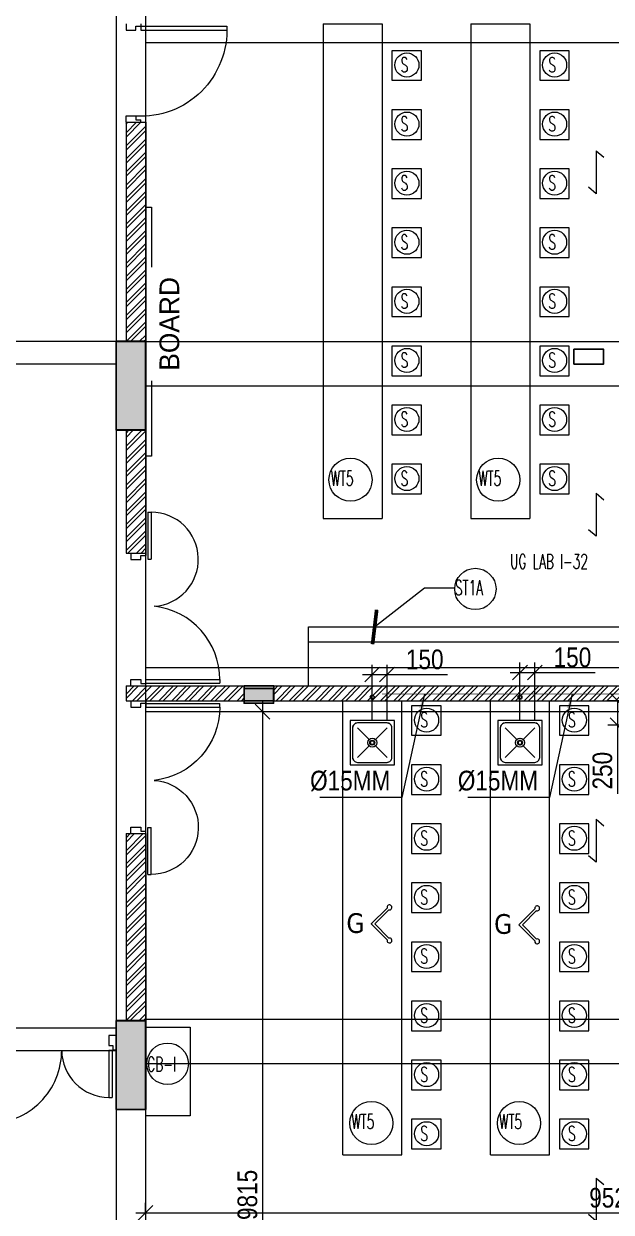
# Model space of a CAD drawing. Header units: inches. Extents: x 5899882 to 5988838, y -468923 to -96891.
# Drawn here: x 5968994 to 5974960, y -309140 to -297071 of the extents above; entities that cross this region are included whole.
import ezdxf

# ---------------------------------------------------------------- set-up
doc = ezdxf.new("R2010")
doc.units = ezdxf.units.IN
doc.header["$MEASUREMENT"] = 0
doc.linetypes.add('1', pattern=[0])
doc.linetypes.add('CONTINOUS', pattern=[0])
doc.layers.get('Defpoints').update_dxf_attribs({"color": 8})
for name, color, linetype in [('0- SLC ARCH LAYOUT', 7, 'Continuous'), ('0- SLC DIMENSION', 7, 'Continuous'), ('0-SLC RCC 2ND. FLOOR', 7, 'Continuous'), ('0-SLC-40 MM Waste water pipe', 3, 'Continuous'), ('0-SLC-DOMESTIC LINE', 5, 'DOMESTIC_LINE'), ('0-SLC-DRAINAGE LINE FOR ETP', 1, 'CONTINOUS'), ('0-SLC-Toilet fixture', 5, 'Continuous')]:
    doc.layers.add(name, color=color, linetype=linetype)
for name, color, linetype, lineweight in [('ARCL-BOARD', 8, 'Continuous', 9), ('ARCL-HATCH-B', 8, 'Continuous', 5), ('ARLC-COL', 8, 'Continuous', 30), ('ARLC-DIM1', 8, 'Continuous', 5), ('ARLC-DIMF', 8, 'Continuous', 5), ('ARLC-DOOR-W', 8, 'Continuous', 5), ('ARLC-FUR (NOMN)', 8, 'Continuous', 9), ('ARLC-FURN', 8, 'Continuous', 9), ('ARLC-GAS BURNER', 8, 'Continuous', 5), ('ARLC-HATCH-C', 8, 'Continuous', 5), ('ARLC-SINK', 8, 'Continuous', 9), ('ARLC-TEXT0', 8, 'Continuous', 20), ('ARLC-WALL', 8, 'Continuous', 15)]:
    doc.layers.add(name, color=color, linetype=linetype, lineweight=lineweight)
doc.styles.add('ARAIL', font='arial.ttf')
doc.styles.add('ARIAL', font='tahoma.ttf')
doc.styles.add('RS', font='simplex8.shx', dxfattribs={"width": 0.6, "height": 150})
doc.styles.get("Standard").update_dxf_attribs({"font": 'arial.ttf'})
doc.styles.add('swati', font='GOTHIC.TTF')
doc.styles.add('swis cn bt', font='swissc.ttf')
doc.linetypes.add('DOMESTIC_LINE', pattern='A,0.5,-0.2,["DWS",ARIAL,S=0.1,R=0,X=-0.1,Y=-0.05],-0.25', length=0.95)
doc.dimstyles.new('dim-100', dxfattribs={"dimscale": 100, "dimtxt": 1.5, "dimasz": 1.2, "dimexe": 1.5, "dimexo": 1.5, "dimgap": 0.4, "dimtad": 0, "dimdec": 0, "dimdsep": 46, "dimtxsty": 'ARAIL', "dimblk": 'ARCHTICK', "dimcen": 2.5, "dimdle": 1.5, "dimclrd": 1, "dimclre": 252, "dimclrt": 4, "dimadec": 1, "dimazin": 0, "dimtfac": 1, "dimtdec": 0, "dimtmove": 2, "dimatfit": 3, "dimldrblk": 'ARCHTICK', "dimfxl": 1, "dimarcsym": 0})
doc.dimstyles.new('SLC', dxfattribs={"dimtxt": 200, "dimasz": 150, "dimexe": 100, "dimexo": 0, "dimgap": 50, "dimtad": 1, "dimdec": 0, "dimrnd": 5, "dimzin": 1, "dimdsep": 46, "dimtxsty": 'swis cn bt', "dimblk": 'OBLIQUE', "dimcen": 60, "dimdle": 100, "dimclrd": 256, "dimclre": 256, "dimclrt": 256, "dimazin": 0, "dimtfac": 1, "dimtdec": 0, "dimtofl": 0, "dimtmove": 0, "dimatfit": 3, "dimfxl": 0.18, "dimtolj": 1, "dimtzin": 0, "dimarcsym": 0})
pattern_1 = [(45, (-5806111.7, 109613.3), (-66.2912607, 66.2912607), []), (45, (-5806067.505, 109613.3), (-66.2912607, 66.2912607), [])]

# ---------------------------------------------------------------- blocks, each defined once
blk = doc.blocks.new('srt')
at = {"layer": 'ARCL-BOARD'}
blk.add_lwpolyline([(5996549, -124342), (5996491, -124342), (5996491, -121814), (5996549, -121814)], close=True, dxfattribs=at)
at = {"layer": 'ARCL-BOARD', "ltscale": 350, "insert": (5996732, -123000), "char_height": 200, "attachment_point": 5, "rotation": 90, "style": 'swati', "bg_fill": 2}
blk.add_mtext('BOARD', dxfattribs=at)
blk = doc.blocks.new('SINK1')
at = {"color": 0}
for p, q in [((5972703, -133859), (5972821, -133977)), ((5972885, -133977), (5973003, -133859)), ((5972703, -134159), (5972821, -134041)), ((5972885, -134041), (5973003, -134159))]:
    blk.add_line(p, q, dxfattribs=at)
blk.add_lwpolyline([(5973078, -134234), (5973078, -133784), (5972628, -133784), (5972628, -134234)], close=True, dxfattribs=at)
blk.add_lwpolyline([(5973053, -134159), (5973053, -133859, 0.414214), (5973003, -133809), (5972703, -133809, 0.414214), (5972653, -133859), (5972653, -134159, 0.414214), (5972703, -134209), (5973003, -134209, 0.414214)], format="xyb", close=True, dxfattribs=at)
for radius in [45, 25]:
    blk.add_circle((5972853, -134009), radius, dxfattribs=at)
blk = doc.blocks.new('GAS')
at = {"layer": 'ARLC-GAS BURNER'}
for points in [[(5808683, -109247), (5808674, -109238), (5808836, -109077)], [(5808854, -109382), (5808710, -109238), (5808854, -109094)], [(5808683, -109229), (5808674, -109238), (5808836, -109400)]]:
    blk.add_lwpolyline(points, dxfattribs=at)
for centre, start, end in [((5808860, -109070), 255, 195), ((5808860, -109406), 165, 105)]:
    blk.add_arc(centre, 25, start, end, dxfattribs=at)
at = {"layer": 'ARLC-GAS BURNER', "insert": (5808514, -109231), "char_height": 200, "attachment_point": 5, "style": 'ARIAL'}
blk.add_mtext('\\A1;G', dxfattribs=at)
blk = doc.blocks.new('ttgdh')
at = {"layer": 'ARLC-DOOR-W', "ltscale": 0.1}
for p, q in [((5915688, -148734), (5915763, -148734)), ((5915688, -148734), (5915688, -148884)), ((5917038, -148734), (5916963, -148734)), ((5917038, -148884), (5917038, -148734)), ((5915688, -148884), (5915723, -148884)), ((5915728, -148884), (5915728, -149625)), ((5915728, -148884), (5915763, -148884)), ((5915763, -148884), (5915763, -149625)), ((5916963, -148884), (5916963, -149362)), ((5916963, -148884), (5916998, -148884)), ((5916998, -148884), (5916998, -149362)), ((5917038, -148884), (5917003, -148884)), ((5916963, -149362), (5916998, -149362)), ((5915763, -149625), (5915728, -149625))]:
    blk.add_line(p, q, dxfattribs=at)
at = {"layer": 'ARLC-DOOR-W'}
blk.add_line((5916998, -148884), (5916998, -149362), dxfattribs=at)
at = {"layer": 'ARLC-DOOR-W', "ltscale": 0.1}
for points in [[(5915763, -148734), (5915763, -148834), (5915723, -148834), (5915723, -148884)], [(5916963, -148734), (5916963, -148834), (5917003, -148834), (5917003, -148884)]]:
    blk.add_lwpolyline(points, dxfattribs=at)
at = {"layer": 'ARLC-DOOR-W'}
for centre, radius, start, end in [((5915743, -148884), 742, 269.899, 0), ((5916963, -148884), 478, 180, 270)]:
    blk.add_arc(centre, radius, start, end, dxfattribs=at)
blk = doc.blocks.new('jjuj')
at = {"layer": 'ARLC-DOOR-W', "ltscale": 0.1}
for p, q in [((5733136, -29654), (5733136, -29679)), ((5733286, -29654), (5733286, -29719))]:
    blk.add_line(p, q, dxfattribs=at)
blk.add_lwpolyline([(5733286, -29719), (5733186, -29719), (5733186, -29679), (5733136, -29679)], dxfattribs=at)
blk = doc.blocks.new('A$7E4912E2D38381')
at = {"layer": 'ARLC-DOOR-W', "ltscale": 0.1}
for p, q in [((171, 1764), (171, 1286)), ((171, 1764), (206, 1764)), ((206, 1764), (206, 1286)), ((171, 1286), (206, 1286)), ((902, 64), (902, 29))]:
    blk.add_line(p, q, dxfattribs=at)
at = {"layer": 'ARLC-DOOR-W'}
for p, q in [((152, 64), (902, 64)), ((152, 29), (152, 64)), ((152, 29), (902, 29))]:
    blk.add_line(p, q, dxfattribs=at)
at = {"layer": 'ARLC-DOOR-W', "ltscale": 0.1}
for centre, radius, start, end in [((206, 1286), 478, 273.5633, 90), ((152, 64), 750, 0, 83.5441)]:
    blk.add_arc(centre, radius, start, end, dxfattribs=at)
at = {"xscale": -1}
blk.add_blockref('jjuj', (5733286, 31004), dxfattribs=at)
at = {"rotation": 180}
blk.add_blockref('jjuj', (5733286, -29654), dxfattribs=at)
blk = doc.blocks.new('gfhmk')
at = {"layer": 'ARLC-DOOR-W', "ltscale": 0.1}
for p, q in [((5733137, -36568), (5732263, -36568)), ((5733137, -36568), (5733137, -36608)), ((5733137, -36608), (5732262, -36608))]:
    blk.add_line(p, q, dxfattribs=at)
blk.add_arc((5733137, -36608), 875, 177.3797, 273.233, dxfattribs=at)
blk = doc.blocks.new('A$7E4912E35331F1')
at = {"xscale": -1}
for name, p in [('jjuj', (5733286, 30654)), ('gfhmk', (5733286, 37543))]:
    blk.add_blockref(name, p, dxfattribs=at)
at = {"rotation": 180}
blk.add_blockref('jjuj', (5733286, -29654), dxfattribs=at)
blk = doc.blocks.new('_ArchTick')
at = {"color": 0, "linetype": 'ByBlock', "const_width": 0.15}
blk.add_lwpolyline([(-0.5, -0.5), (0.5, 0.5)], dxfattribs=at)
blk = doc.blocks.new('GYS')
for p, q in [((6635556, -325052), (6635556, -325488)), ((6635556, -325052), (6635635, -325117)), ((6635556, -325488), (6635477, -325423))]:
    blk.add_line(p, q)
blk = doc.blocks.new('A$C4AE13D6C')
at = {"layer": 'ARLC-COL', "color": 7}
for points in [[(-1311, -18392), (-1011, -18392), (-1011, -18542), (-1311, -18542)], [(-4661, -21837), (-4361, -21837), (-4361, -21987), (-4661, -21987)]]:
    blk.add_lwpolyline(points, close=True, dxfattribs=at)
blk = doc.blocks.new('A$C77C3199A')
at = {"layer": 'ARLC-HATCH-C', "ltscale": 0.1}
for points in [[(24745, -27150), (24745, -26250), (25045, -26250), (25045, -27150)], [(24745, -34050), (24745, -33150), (25045, -33150), (25045, -34050)]]:
    blk.add_hatch(color=0, dxfattribs=at).paths.add_polyline_path(points)
at = {"layer": 'ARLC-COL', "color": 0}
for points in [[(24745, -26250), (25045, -26250), (25045, -27150), (24745, -27150)], [(24745, -33150), (25045, -33150), (25045, -34050), (24745, -34050)]]:
    blk.add_lwpolyline(points, close=True, dxfattribs=at)
at = {"layer": 'ARLC-WALL', "color": 30}
for p, q in [((24745, -20250), (24745, -26250)), ((25045, -20250), (25045, -26250)), ((25045, -23215), (34565, -23215)), ((24745, -26250), (21945, -26250)), ((25045, -26250), (34045, -26250)), ((24745, -26480), (21945, -26480)), ((25045, -26700), (34045, -26700)), ((24745, -27150), (24745, -33150)), ((25045, -27150), (25045, -33150)), ((25045, -29560), (34565, -29560)), ((25045, -30010), (34565, -30010)), ((34045, -33135), (25045, -33135)), ((21945, -33220), (24745, -33220)), ((21945, -33450), (24745, -33450)), ((34045, -33585), (25045, -33585)), ((24745, -34050), (24745, -39825)), ((25045, -34050), (25045, -39825))]:
    blk.add_line(p, q, dxfattribs=at)
at = {"layer": 'ARLC-WALL', "color": 30, "ltscale": 0.1}
for p, q in [((25045, -32387.5), (25045, -33150)), ((25045, -34050), (25045, -38475))]:
    blk.add_line(p, q, dxfattribs=at)
at = {"color": 8, "lineweight": 18}
blk.add_blockref('A$C4AE13D6C', (30706.3, -7938), dxfattribs=at)
at = {"color": 0}
for p in [(-6605935, 300737.8), (-6605935, 297259.3), (-6605935, 293948.8), (-6605935, 290304.8)]:
    blk.add_blockref('GYS', p, dxfattribs=at)
blk = doc.blocks.new('_OBLIQUE')
at = {"color": 0, "linetype": 'ByBlock'}
blk.add_line((-0.5, -0.5), (0.5, 0.5), dxfattribs=at)
blk = doc.blocks.new('*D262')
at = {"layer": '0- SLC DIMENSION', "lineweight": -2, "transparency": 16777216}
for p, q in [((5975233, -303945), (5974924, -303945)), ((5975024, -303945), (5975024, -304295)), ((5975233, -304195), (5974924, -304195)), ((5975024, -304195), (5975024, -304892))]:
    blk.add_line(p, q, dxfattribs=at)
at = {"layer": 'Defpoints', "color": 0, "transparency": 16777216}
for p in [(5975024, -303945), (5975233, -303945), (5975233, -304195)]:
    blk.add_point(p, dxfattribs=at)
at = {"layer": '0- SLC DIMENSION', "lineweight": -2, "transparency": 16777216, "xscale": 150, "yscale": 150, "zscale": 150}
for p, rotation in [((5975024, -303945), 90), ((5975024, -304195), 270)]:
    blk.add_blockref('_OBLIQUE', p, dxfattribs=dict(at, rotation=rotation))
at = {"layer": '0- SLC DIMENSION', "transparency": 16777216, "insert": (5974871, -304656), "char_height": 200, "attachment_point": 5, "rotation": 90, "style": 'swis cn bt'}
blk.add_mtext('\\A1;250', dxfattribs=at)
blk = doc.blocks.new('*D535')
at = {"layer": '0- SLC DIMENSION', "lineweight": -2, "transparency": 16777216}
for p, q in [((5972533, -304141), (5972533, -303580)), ((5972683, -304147), (5972683, -303580)), ((5972433, -303680), (5972683, -303680)), ((5972683, -303680), (5973298, -303680))]:
    blk.add_line(p, q, dxfattribs=at)
at = {"layer": 'Defpoints', "color": 0, "transparency": 16777216}
for p in [(5972683, -303680), (5972533, -304141), (5972683, -304147)]:
    blk.add_point(p, dxfattribs=at)
at = {"layer": '0- SLC DIMENSION', "lineweight": -2, "transparency": 16777216, "xscale": 150, "yscale": 150, "zscale": 150, "rotation": 180}
blk.add_blockref('_OBLIQUE', (5972533, -303680), dxfattribs=at)
at = {"layer": '0- SLC DIMENSION', "lineweight": -2, "transparency": 16777216, "xscale": 150, "yscale": 150, "zscale": 150}
blk.add_blockref('_OBLIQUE', (5972683, -303680), dxfattribs=at)
at = {"layer": '0- SLC DIMENSION', "transparency": 16777216, "insert": (5973066, -303527), "char_height": 200, "attachment_point": 5, "style": 'swis cn bt'}
blk.add_mtext('\\A1;150', dxfattribs=at)
blk = doc.blocks.new('*D536')
at = {"layer": '0- SLC DIMENSION', "lineweight": -2, "transparency": 16777216}
for p, q in [((5973933, -303658), (5974183, -303658)), ((5974033, -304147), (5974033, -303558)), ((5974183, -304147), (5974183, -303558)), ((5974183, -303658), (5974798, -303658))]:
    blk.add_line(p, q, dxfattribs=at)
at = {"layer": 'Defpoints', "color": 0, "transparency": 16777216}
for p in [(5974183, -303658), (5974033, -304147), (5974183, -304147)]:
    blk.add_point(p, dxfattribs=at)
at = {"layer": '0- SLC DIMENSION', "lineweight": -2, "transparency": 16777216, "xscale": 150, "yscale": 150, "zscale": 150, "rotation": 180}
blk.add_blockref('_OBLIQUE', (5974033, -303658), dxfattribs=at)
at = {"layer": '0- SLC DIMENSION', "lineweight": -2, "transparency": 16777216, "xscale": 150, "yscale": 150, "zscale": 150}
blk.add_blockref('_OBLIQUE', (5974183, -303658), dxfattribs=at)
at = {"layer": '0- SLC DIMENSION', "transparency": 16777216, "insert": (5974566, -303506), "char_height": 200, "attachment_point": 5, "style": 'swis cn bt'}
blk.add_mtext('\\A1;150', dxfattribs=at)
blk = doc.blocks.new('*D792')
at = {"layer": '0-SLC-DRAINAGE LINE FOR ETP', "lineweight": -2}
for p, q in [((5971418, -303957), (5971418, -313972)), ((5971419, -304057), (5971318, -304057)), ((5971419, -313872), (5971318, -313872))]:
    blk.add_line(p, q, dxfattribs=at)
at = {"layer": 'Defpoints', "color": 0}
for p in [(5971657, -304057), (5971418, -313872), (5971657, -313872)]:
    blk.add_point(p, dxfattribs=at)
at = {"layer": '0-SLC-DRAINAGE LINE FOR ETP', "lineweight": -2, "xscale": 150, "yscale": 150, "zscale": 150}
for p, rotation in [((5971418, -304057), 90), ((5971418, -313872), 270)]:
    blk.add_blockref('_OBLIQUE', p, dxfattribs=dict(at, rotation=rotation))
at = {"layer": '0-SLC-DRAINAGE LINE FOR ETP', "insert": (5971266, -308964), "char_height": 200, "attachment_point": 5, "rotation": 90, "style": 'swis cn bt'}
blk.add_mtext('\\A1;9815', dxfattribs=at)
blk = doc.blocks.new('*D793')
at = {"layer": '0-SLC-DRAINAGE LINE FOR ETP', "lineweight": -2}
for p, q in [((5970231, -309147), (5970231, -309046)), ((5979751, -309147), (5979751, -309046)), ((5970131, -309146), (5979851, -309146))]:
    blk.add_line(p, q, dxfattribs=at)
at = {"layer": 'Defpoints', "color": 0}
for p in [(5979751, -309146), (5970231, -309245), (5979751, -309245)]:
    blk.add_point(p, dxfattribs=at)
at = {"layer": '0-SLC-DRAINAGE LINE FOR ETP', "lineweight": -2, "xscale": 150, "yscale": 150, "zscale": 150, "rotation": 180}
blk.add_blockref('_OBLIQUE', (5970231, -309146), dxfattribs=at)
at = {"layer": '0-SLC-DRAINAGE LINE FOR ETP', "lineweight": -2, "xscale": 150, "yscale": 150, "zscale": 150}
blk.add_blockref('_OBLIQUE', (5979751, -309146), dxfattribs=at)
at = {"layer": '0-SLC-DRAINAGE LINE FOR ETP', "insert": (5974991, -308994), "char_height": 200, "attachment_point": 5, "style": 'swis cn bt'}
blk.add_mtext('\\A1;9520', dxfattribs=at)
blk = doc.blocks.new('A$C3DAD2E9A')
at = {"layer": 'ARCL-HATCH-B'}
h = blk.add_hatch(dxfattribs=at)
h.set_pattern_fill('ANSI32', color=256, scale=250)
h.set_pattern_definition(pattern_1)
h.paths.add_polyline_path([(26047, -29749), (24847, -29749), (24847, -29899), (26047, -29899)])
h = blk.add_hatch(dxfattribs=at)
h.set_pattern_fill('ANSI32', color=256, scale=250)
h.set_pattern_definition(pattern_1)
h.paths.add_polyline_path([(30622, -29749), (26347, -29749), (26347, -29899), (30622, -29899)])
h = blk.add_hatch(dxfattribs=at)
h.set_pattern_fill('ANSI32', color=256, scale=250)
h.set_pattern_definition(pattern_1)
h.paths.add_polyline_path([(25047, -31249), (24847, -31249), (24847, -33148), (25047, -33148)])
at = {"layer": 'ARLC-HATCH-C', "ltscale": 0.1}
for points in [[(26347, -29899), (26347, -29749), (26047, -29749), (26047, -29899)], [(24747, -34049), (24747, -33148), (25047, -33148), (25047, -34049)]]:
    blk.add_hatch(color=256, dxfattribs=at).paths.add_polyline_path(points)
at = {"layer": 'ARLC-COL'}
for points in [[(26047, -29749), (26347, -29749), (26347, -29899), (26047, -29899)], [(24747, -33148), (25047, -33148), (25047, -34049), (24747, -34049)]]:
    blk.add_lwpolyline(points, close=True, dxfattribs=at)
at = {"layer": 'ARLC-FUR (NOMN)'}
for centre, radius in [((27699, -23443), 122), ((29199, -23443), 122), ((27699, -24043), 122), ((29199, -24043), 122), ((27699, -24643), 122), ((29199, -24643), 122), ((27699, -25243), 122), ((29199, -25243), 122), ((27699, -25843), 122), ((29199, -25843), 122), ((27699, -26443), 122), ((29199, -26443), 122), ((27699, -27043), 122), ((29199, -27043), 122), ((27126, -27655), 219), ((28626, -27655), 219), ((27699, -27643), 122), ((29199, -27643), 122), ((28394, -28764), 210), ((27899, -30096), 122), ((29399, -30096), 122), ((27899, -30696), 122), ((29399, -30696), 122), ((27899, -31296), 122), ((29399, -31296), 122), ((27899, -31896), 122), ((29399, -31896), 122), ((27899, -32496), 122), ((29399, -32496), 122), ((27899, -33096), 122), ((29399, -33096), 122), ((25269, -33586), 211), ((27899, -33696), 122), ((29399, -33696), 122), ((27338, -34188), 219), ((28838, -34188), 219), ((27899, -34296), 122), ((29399, -34296), 122)]:
    blk.add_circle(centre, radius, dxfattribs=at)
at = {"layer": 'ARLC-FURN'}
for p, q in [((26847, -23025), (26847, -28050)), ((26847, -23025), (27447, -23025)), ((27447, -23025), (27447, -28050)), ((28347, -23025), (28347, -28050)), ((28347, -23025), (28947, -23025)), ((28947, -23025), (28947, -28050)), ((26847, -28050), (27447, -28050)), ((28347, -28050), (28947, -28050)), ((26699, -29150), (31314, -29150)), ((26699, -29750), (26699, -29150)), ((27047, -29900), (27647, -29900)), ((27047, -34512), (27047, -29900)), ((27647, -34512), (27647, -29900)), ((28547, -34512), (28547, -29900)), ((28547, -29900), (29147, -29900)), ((29147, -34512), (29147, -29900)), ((27047, -34512), (27647, -34512)), ((28547, -34512), (29147, -34512))]:
    blk.add_line(p, q, dxfattribs=at)
at = {"layer": 'ARLC-FURN', "ltscale": 0.002}
blk.add_line((26699, -29300), (31314, -29300), dxfattribs=at)
at = {"layer": 'ARLC-FURN'}
for points in [[(27547, -23598), (27847, -23598), (27847, -23298), (27547, -23298)], [(29047, -23598), (29347, -23598), (29347, -23298), (29047, -23298)], [(27547, -24198), (27847, -24198), (27847, -23898), (27547, -23898)], [(29047, -24198), (29347, -24198), (29347, -23898), (29047, -23898)], [(27547, -24798), (27847, -24798), (27847, -24498), (27547, -24498)], [(29047, -24798), (29347, -24798), (29347, -24498), (29047, -24498)], [(27547, -25398), (27847, -25398), (27847, -25098), (27547, -25098)], [(29047, -25398), (29347, -25398), (29347, -25098), (29047, -25098)], [(27547, -25998), (27847, -25998), (27847, -25698), (27547, -25698)], [(29047, -25998), (29347, -25998), (29347, -25698), (29047, -25698)], [(27547, -26598), (27847, -26598), (27847, -26298), (27547, -26298)], [(29047, -26598), (29347, -26598), (29347, -26298), (29047, -26298)], [(27547, -27198), (27847, -27198), (27847, -26898), (27547, -26898)], [(29047, -27198), (29347, -27198), (29347, -26898), (29047, -26898)], [(27547, -27798), (27847, -27798), (27847, -27498), (27547, -27498)], [(29047, -27798), (29347, -27798), (29347, -27498), (29047, -27498)], [(27747, -30250), (28047, -30250), (28047, -29950), (27747, -29950)], [(29247, -30250), (29547, -30250), (29547, -29950), (29247, -29950)], [(27747, -30850), (28047, -30850), (28047, -30550), (27747, -30550)], [(29247, -30850), (29547, -30850), (29547, -30550), (29247, -30550)], [(27747, -31450), (28047, -31450), (28047, -31150), (27747, -31150)], [(29247, -31450), (29547, -31450), (29547, -31150), (29247, -31150)], [(27747, -32050), (28047, -32050), (28047, -31750), (27747, -31750)], [(29247, -32050), (29547, -32050), (29547, -31750), (29247, -31750)], [(27747, -32650), (28047, -32650), (28047, -32350), (27747, -32350)], [(29247, -32650), (29547, -32650), (29547, -32350), (29247, -32350)], [(27747, -33250), (28047, -33250), (28047, -32950), (27747, -32950)], [(29247, -33250), (29547, -33250), (29547, -32950), (29247, -32950)], [(25497, -33215), (25497, -34115), (25047, -34115), (25047, -33215)], [(27747, -33850), (28047, -33850), (28047, -33550), (27747, -33550)], [(29247, -33850), (29547, -33850), (29547, -33550), (29247, -33550)], [(27747, -34450), (28047, -34450), (28047, -34150), (27747, -34150)], [(29247, -34450), (29547, -34450), (29547, -34150), (29247, -34150)]]:
    blk.add_lwpolyline(points, close=True, dxfattribs=at)
at = {"layer": 'ARLC-WALL', "ltscale": 0.1}
for p, q in [((24847, -24024), (25047, -24024)), ((24847, -24024), (24847, -26249)), ((24847, -27149), (24847, -28399)), ((24847, -28399), (25047, -28399)), ((24847, -29749), (24847, -29899)), ((24847, -29749), (30622, -29749)), ((24847, -29899), (30622, -29899)), ((24847, -31249), (24847, -33148)), ((24847, -31249), (25047, -31249)), ((25047, -31249), (25047, -33148))]:
    blk.add_line(p, q, dxfattribs=at)
at = {"layer": 'ARLC-DIM1'}
blk.add_blockref('srt', (-5971444, 96928), dxfattribs=at)
at = {"layer": 'ARLC-DOOR-W'}
for name, p in [('A$7E4912E35331F1', (24847, -24024)), ('A$7E4912E2D38381', (24897, -29749)), ('ttgdh', (-5892291, 115435))]:
    blk.add_blockref(name, p, dxfattribs=at)
at = {"layer": 'ARLC-DOOR-W', "xscale": -1, "rotation": 180}
blk.add_blockref('A$7E4912E2D38381', (24897, -29899), dxfattribs=at)
at = {"layer": 'ARLC-GAS BURNER'}
for p in [(-5781338, 77072), (-5779838, 77063)]:
    blk.add_blockref('GAS', p, dxfattribs=at)
at = {"layer": 'ARLC-SINK', "rotation": 270}
for p in [(161356, 5942528), (162856, 5942528)]:
    blk.add_blockref('SINK1', p, dxfattribs=at)
at = {"layer": 'ARLC-FUR (NOMN)', "style": 'RS', "width": 0.6}
for s, p in [('S ', (27635, -23516)), ('S ', (29135, -23516)), ('S ', (27635, -24116)), ('S ', (29135, -24116)), ('S ', (27635, -24716)), ('S ', (29135, -24716)), ('S ', (27635, -25316)), ('S ', (29135, -25316)), ('S ', (27635, -25916)), ('S ', (29135, -25916)), ('S ', (27635, -26516)), ('S ', (29135, -26516)), ('S ', (27635, -27116)), ('S ', (29135, -27116)), ('WT5', (26925, -27716)), ('S ', (27635, -27716)), ('WT5', (28425, -27716)), ('S ', (29135, -27716)), ('ST1A', (28186, -28826)), ('S ', (27835, -30169)), ('S ', (29335, -30169)), ('S ', (27835, -30769)), ('S ', (29335, -30769)), ('S ', (27835, -31369)), ('S ', (29335, -31369)), ('S ', (27835, -31969)), ('S ', (29335, -31969)), ('S ', (27835, -32569)), ('S ', (29335, -32569)), ('S ', (27835, -33169)), ('S ', (29335, -33169)), ('CB-I', (25062, -33665)), ('S ', (27835, -33769)), ('S ', (29335, -33769)), ('WT5', (27136, -34248)), ('WT5', (28636, -34248)), ('S ', (27835, -34369)), ('S ', (29335, -34369))]:
    blk.add_text(s, height=150, dxfattribs=at).set_placement(p)
at = {"layer": 'ARLC-TEXT0', "style": 'RS', "width": 0.6}
blk.add_text('UG LAB I-32', height=150, dxfattribs=at).set_placement((28747, -28559))
at = {"layer": 'ARLC-DIMF'}
blk.add_leader([(27371, -29150), (27879, -28751), (28188, -28751)], dimstyle='dim-100', override={"dimasz": 2.5, "dimdle": 0.05, "dimclrd": 256, "dimlwd": 0, "dimlwe": 0}, dxfattribs=at)
at = {"layer": 'ARCL-HATCH-B'}
h = blk.add_hatch(dxfattribs=at)
h.set_pattern_fill('ANSI32', color=256, scale=250)
h.set_pattern_definition(pattern_1)
h.paths.add_polyline_path([(25047, -24024), (24847, -24024), (24847, -26249), (25047, -26249)])
h = blk.add_hatch(dxfattribs=at)
h.set_pattern_fill('ANSI32', color=256, scale=250)
h.set_pattern_definition(pattern_1)
h.paths.add_polyline_path([(25047, -27149), (24847, -27149), (24847, -28399), (25047, -28399)])
at = {"layer": 'ARLC-HATCH-C', "ltscale": 0.1}
blk.add_hatch(color=256, dxfattribs=at).paths.add_polyline_path([(24747, -27149), (24747, -26249), (25047, -26249), (25047, -27149)])
at = {"layer": 'ARLC-COL'}
blk.add_lwpolyline([(24747, -26249), (25047, -26249), (25047, -27149), (24747, -27149)], close=True, dxfattribs=at)
at = {"layer": 'ARLC-WALL', "ltscale": 0.1}
for p, q in [((25047, -24024), (25047, -26249)), ((25047, -27149), (25047, -28399))]:
    blk.add_line(p, q, dxfattribs=at)

msp = doc.modelspace()

# ---------------------------------------------------------------- block references
at = {"layer": '0- SLC ARCH LAYOUT'}
msp.add_blockref('A$C3DAD2E9A', (5945186.1, -274046.5), dxfattribs=at)

# ---------------------------------------------------------------- next in the draw order: linework, layer by layer
at = {"layer": '0-SLC-40 MM Waste water pipe', "lineweight": 30}
for centre in [(5972532.9, -303909.5), (5974032.9, -303909.5), (5972533.3, -304371.5), (5974033.3, -304371.5)]:
    msp.add_circle(centre, 20, dxfattribs=at)
at = {"layer": '0-SLC-DOMESTIC LINE', "color": 5, "linetype": '1', "const_width": 5}
for points in [[(5972633.1, -303876.5), (5975746, -303876.5), (5975746, -303978), (5976157, -303978), (5976157, -303873.5), (5979338.3, -303873.5)], [(5972683.1, -304146.5), (5972683.1, -303876.5)], [(5974183.1, -304146.5), (5974183.1, -303876.5)]]:
    msp.add_lwpolyline(points, dxfattribs=at)

# ---------------------------------------------------------------- next in the draw order: block references
at = {"layer": '0-SLC RCC 2ND. FLOOR'}
msp.add_blockref('A$C77C3199A', (5945186.1, -274046.5), dxfattribs=at)
at = {"layer": '0-SLC-Toilet fixture', "color": 140, "rotation": 270}
for p in [(6106542.4, 5668481.8), (6108042.4, 5668481.8)]:
    msp.add_blockref('SINK1', p, dxfattribs=at)

# ---------------------------------------------------------------- next in the draw order: texts
at = {"layer": '0-SLC-DOMESTIC LINE', "linetype": '1', "char_height": 200, "width": 687.595, "attachment_point": 3}
for insert in [(5972716.7, -304656.5), (5974216.7, -304656.5)]:
    msp.add_mtext('{\\fSwis721 Cn BT|b0|i0|c0|p34;%%C15MM}', dxfattribs=dict(at, insert=insert))

# ---------------------------------------------------------------- next in the draw order: dimensions: what is measured, and where the dimension line sits
at = {"layer": '0- SLC DIMENSION', "color": 1}
for base, p1, p2, picture, middle in [((5972683.1, -303680), (5972533.1, -304140.5), (5972683.1, -304146.5), '*D535', (5973065.7, -303527.3)), ((5974183.1, -303658.5), (5974033.3, -304146.5), (5974183.1, -304146.5), '*D536', (5974565.7, -303505.8))]:
    dim = msp.add_linear_dim(base=base, p1=p1, p2=p2, dimstyle='SLC', dxfattribs=at)
    dim.commit()
    dim.dimension.update_dxf_attribs({"geometry": picture, "text_midpoint": middle})
dim = msp.add_linear_dim(base=(5975023.5, -303945), p1=(5975233.3, -304195), p2=(5975233.3, -303945), angle=90, dimstyle='SLC', dxfattribs=at)
dim.commit()
dim.dimension.update_dxf_attribs({"geometry": '*D262', "text_midpoint": (5975023.5, -304656), "dimtype": 160})
at = {"layer": '0-SLC-DRAINAGE LINE FOR ETP', "color": 1}
dim = msp.add_linear_dim(base=(5971418.5, -313871.5), p1=(5971657.3, -304056.5), p2=(5971657.3, -313871.5), angle=90, dimstyle='SLC', override={"dimfxlon": 1}, dxfattribs=at)
dim.commit()
dim.dimension.update_dxf_attribs({"geometry": '*D792', "text_midpoint": (5971265.8, -308964)})
dim = msp.add_linear_dim(base=(5979751.1, -309146.4), p1=(5970231.1, -309244.9), p2=(5979751.1, -309244.9), dimstyle='SLC', override={"dimfxlon": 1}, dxfattribs=at)
dim.commit()
dim.dimension.update_dxf_attribs({"geometry": '*D793', "text_midpoint": (5974991.1, -308993.6)})

# ---------------------------------------------------------------- next in the draw order: leaders
at = {"layer": '0-SLC-DOMESTIC LINE', "linetype": '1'}
for points in [[(5973064, -303876.5), (5972833.3, -304928), (5972002.2, -304928)], [(5974564, -303876.5), (5974333.3, -304928), (5973502.2, -304928)]]:
    msp.add_leader(points, dimstyle='SLC', override={"dimgap": 50, "dimtad": 0, "dimfxlon": 1}, dxfattribs=at)

doc.saveas('drawing.dxf')
